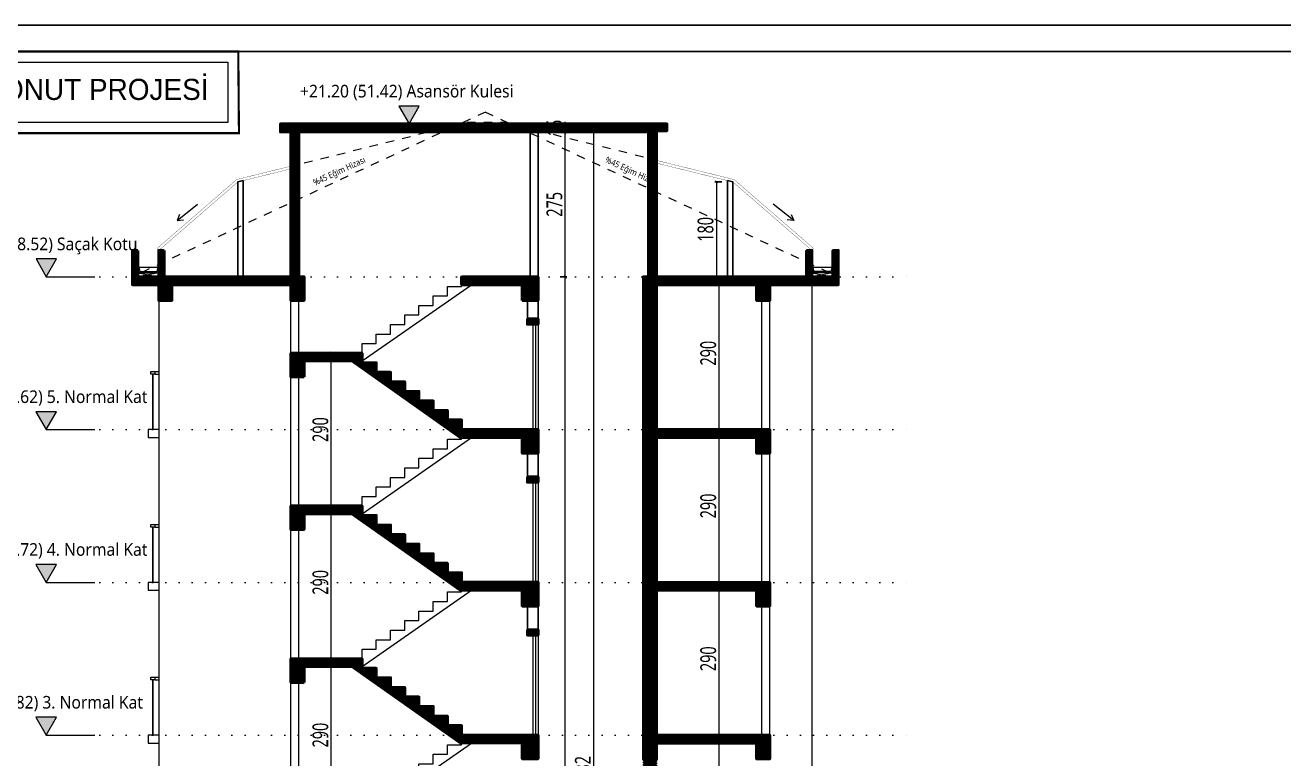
# Model space of a CAD drawing. Header units: metres. Extents: x 14968 to 56958, y -40276 to -31129.
# Drawn here: x 18305 to 20695, y -35868 to -34476 of the extents above; entities that cross this region are included whole.
import ezdxf
from ezdxf.enums import TextEntityAlignment as Align

# ---------------------------------------------------------------- set-up
doc = ezdxf.new("R2010")
doc.units = ezdxf.units.M
doc.linetypes.add('DOT', pattern=[0.25, 0, -0.25])
doc.linetypes.add('JIS_02_1.2', pattern=[64.008, 32.004, -32.004])
doc.layers.get('0').update_dxf_attribs({"lineweight": 13})
doc.layers.get('Defpoints').update_dxf_attribs({"lineweight": 9})
for name, color, linetype, lineweight in [('A ANTET', 7, 'Continuous', 13), ('A DUVAR', 7, 'Continuous', 25), ('A KAPI', 11, 'Continuous', 13), ('A KESİT BETONARME', 1, 'Continuous', 50), ('A KESİT MERDİVEN', 1, 'Continuous', 50), ('A KOLON TARAMA', 1, 'Continuous', 15), ('A KORKULUK', 87, 'Continuous', 9), ('A KOT KESİT', 51, 'Continuous', 15), ('A MERDİVEN', 3, 'Continuous', 13), ('A TEFRİŞ', 252, 'Continuous', 13), ('A ÇATI', 11, 'Continuous', 9), ('A ÖLÇÜ KESİT', 31, 'Continuous', 9), ('M015', 8, 'Continuous', 13)]:
    doc.layers.add(name, color=color, linetype=linetype, lineweight=lineweight)
doc.layers.add('A KESİT DUVAR GÖRÜNÜŞ', color=7, linetype='Continuous', lineweight=9, true_color=0x848484)
doc.layers.add('A KOT KESİT KAT HİZASI', color=7, linetype='DOT', lineweight=15, true_color=0xffff7f)
doc.styles.add('HİB ARIAL 95', font='arial.ttf', dxfattribs={"width": 0.95})
doc.styles.add('HİB Segoe Semilight .7', font='segoeuisl.ttf', dxfattribs={"width": 0.7})
doc.styles.add('HİB Segoe Semilight .95', font='segoeuisl.ttf', dxfattribs={"width": 0.9})
doc.dimstyles.new('HİB İÇ', dxfattribs={"dimtxt": 15, "dimasz": 18, "dimexe": 3, "dimexo": 10, "dimgap": 5, "dimtad": 1, "dimdec": 0, "dimzin": 0, "dimdsep": 46, "dimtxsty": 'HİB Segoe Semilight .7', "dimblk": 'NONE', "dimblk1": 'NONE', "dimblk2": 'NONE', "dimtsz": 2, "dimcen": 0.09, "dimclrd": 256, "dimclre": 256, "dimclrt": 256, "dimadec": 0, "dimazin": 0, "dimtfac": 1, "dimtdec": 4, "dimtix": 1, "dimtofl": 0, "dimtmove": 0, "dimatfit": 3, "dimfxl": 10, "dimfxlon": 1, "dimtvp": 1, "dimtolj": 1, "dimtzin": 0, "dimlwd": -1, "dimlwe": -3, "dimarcsym": 0})

# ---------------------------------------------------------------- blocks, each defined once
blk = doc.blocks.new('*D3319')
at = {"layer": 'A ÖLÇÜ KESİT', "lineweight": -3, "ltscale": 0.5}
for p, q in [((1885.5, 2403.8), (1872.5, 2403.8)), ((1885.5, 2223.8), (1872.5, 2223.8))]:
    blk.add_line(p, q, dxfattribs=at)
at = {"layer": 'A ÖLÇÜ KESİT', "ltscale": 0.5}
for p, q in [((1877.5, 2401.8), (1873.5, 2405.8)), ((1875.5, 2403.8), (1875.5, 2223.8)), ((1873.5, 2225.8), (1877.5, 2221.8))]:
    blk.add_line(p, q, dxfattribs=at)
at = {"layer": 'Defpoints', "color": 0}
for p in [(1911.7, 2403.8), (1875.5, 2223.8), (1901.7, 2223.8)]:
    blk.add_point(p, dxfattribs=at)
at = {"layer": 'A ÖLÇÜ KESİT', "ltscale": 0.5, "insert": (1854.9, 2313.8), "char_height": 30, "attachment_point": 5, "rotation": 90, "style": 'HİB Segoe Semilight .7'}
blk.add_mtext('\\A1;180', dxfattribs=at)
blk = doc.blocks.new('_None')
blk = doc.blocks.new('*D3315')
at = {"layer": 'A ÖLÇÜ KESİT', "lineweight": -3, "ltscale": 0.5}
for p, q in [((1890.5, 1353.8), (1877.5, 1353.8)), ((1890.5, 1063.8), (1877.5, 1063.8))]:
    blk.add_line(p, q, dxfattribs=at)
at = {"layer": 'A ÖLÇÜ KESİT', "ltscale": 0.5}
for p, q in [((1882.5, 1351.8), (1878.5, 1355.8)), ((1880.5, 1063.8), (1880.5, 1353.8)), ((1878.5, 1065.8), (1882.5, 1061.8))]:
    blk.add_line(p, q, dxfattribs=at)
at = {"layer": 'Defpoints', "color": 0}
for p in [(1880.5, 1353.8), (1922.6, 1353.8), (1930.8, 1063.8)]:
    blk.add_point(p, dxfattribs=at)
at = {"layer": 'A ÖLÇÜ KESİT', "ltscale": 0.5, "insert": (1860, 1208.8), "char_height": 30, "attachment_point": 5, "rotation": 90, "style": 'HİB Segoe Semilight .7'}
blk.add_mtext('\\A1;290', dxfattribs=at)
blk = doc.blocks.new('*D3316')
at = {"layer": 'A ÖLÇÜ KESİT', "lineweight": -3, "ltscale": 0.5}
for p, q in [((1890.5, 1643.8), (1877.5, 1643.8)), ((1890.5, 1353.8), (1877.5, 1353.8))]:
    blk.add_line(p, q, dxfattribs=at)
at = {"layer": 'A ÖLÇÜ KESİT', "ltscale": 0.5}
for p, q in [((1882.5, 1641.8), (1878.5, 1645.8)), ((1880.5, 1353.8), (1880.5, 1643.8)), ((1878.5, 1355.8), (1882.5, 1351.8))]:
    blk.add_line(p, q, dxfattribs=at)
at = {"layer": 'Defpoints', "color": 0}
for p in [(1880.5, 1643.8), (1922.6, 1643.8), (1930.8, 1353.8)]:
    blk.add_point(p, dxfattribs=at)
at = {"layer": 'A ÖLÇÜ KESİT', "ltscale": 0.5, "insert": (1860, 1498.8), "char_height": 30, "attachment_point": 5, "rotation": 90, "style": 'HİB Segoe Semilight .7'}
blk.add_mtext('\\A1;290', dxfattribs=at)
blk = doc.blocks.new('*D3318')
at = {"layer": 'A ÖLÇÜ KESİT', "ltscale": 0.5}
for p, q in [((1882.5, 1931.8), (1878.5, 1935.8)), ((1880.5, 1643.8), (1880.5, 1933.8)), ((1878.5, 1645.8), (1882.5, 1641.8))]:
    blk.add_line(p, q, dxfattribs=at)
at = {"layer": 'A ÖLÇÜ KESİT', "lineweight": -3, "ltscale": 0.5}
for p, q in [((1890.5, 1933.8), (1877.5, 1933.8)), ((1890.5, 1643.8), (1877.5, 1643.8))]:
    blk.add_line(p, q, dxfattribs=at)
at = {"layer": 'Defpoints', "color": 0}
for p in [(1880.5, 1933.8), (1922.6, 1933.8), (1930.8, 1643.8)]:
    blk.add_point(p, dxfattribs=at)
at = {"layer": 'A ÖLÇÜ KESİT', "ltscale": 0.5, "insert": (1860, 1788.8), "char_height": 30, "attachment_point": 5, "rotation": 90, "style": 'HİB Segoe Semilight .7'}
blk.add_mtext('\\A1;290', dxfattribs=at)
blk = doc.blocks.new('*D3317')
at = {"layer": 'A ÖLÇÜ KESİT', "lineweight": -3, "ltscale": 0.5}
for p, q in [((1890.5, 2223.8), (1877.5, 2223.8)), ((1890.5, 1933.8), (1877.5, 1933.8))]:
    blk.add_line(p, q, dxfattribs=at)
at = {"layer": 'A ÖLÇÜ KESİT', "ltscale": 0.5}
for p, q in [((1882.5, 2221.8), (1878.5, 2225.8)), ((1880.5, 1933.8), (1880.5, 2223.8)), ((1878.5, 1935.8), (1882.5, 1931.8))]:
    blk.add_line(p, q, dxfattribs=at)
at = {"layer": 'Defpoints', "color": 0}
for p in [(1880.5, 2223.8), (1922.6, 2223.8), (1930.8, 1933.8)]:
    blk.add_point(p, dxfattribs=at)
at = {"layer": 'A ÖLÇÜ KESİT', "ltscale": 0.5, "insert": (1860, 2078.8), "char_height": 30, "attachment_point": 5, "rotation": 90, "style": 'HİB Segoe Semilight .7'}
blk.add_mtext('\\A1;290', dxfattribs=at)
blk = doc.blocks.new('KOT KESİT')
at = {"layer": 'A KOT KESİT', "transparency": 33554687}
h = blk.add_hatch(color=256, dxfattribs=at)
h.dxf.hatch_style = 1
h.paths.add_polyline_path([(9.7, 16.9), (-9.7, 16.9), (0, 0)])
at = {"layer": 'A KOT KESİT'}
blk.add_line((0, 0), (46.1, 0), dxfattribs=at)
blk.add_lwpolyline([(9.7, 16.9), (-9.7, 16.9), (0, 0)], close=True, dxfattribs=at)
at = {"layer": 'A KOT KESİT', "ltscale": 100, "transparency": 33554687, "style": 'HİB Segoe Semilight .95', "width": 0.95}
blk.add_attdef('YAZI', text='', height=12, dxfattribs=at).set_placement((-2.1, 25.2), align=Align.CENTER)
blk = doc.blocks.new('*D3327')
at = {"layer": 'A ÖLÇÜ KESİT', "ltscale": 0.5}
for p, q in [((1146.2, 1496.8), (1142.2, 1500.8)), ((1144.2, 1208.8), (1144.2, 1498.8)), ((1142.2, 1210.8), (1146.2, 1206.8))]:
    blk.add_line(p, q, dxfattribs=at)
at = {"layer": 'A ÖLÇÜ KESİT', "lineweight": -3, "ltscale": 0.5}
for p, q in [((1142.6, 1498.8), (1147.2, 1498.8)), ((1137.4, 1208.8), (1147.2, 1208.8))]:
    blk.add_line(p, q, dxfattribs=at)
at = {"layer": 'Defpoints', "color": 0}
for p in [(1132.6, 1498.8), (1144.2, 1498.8), (1127.4, 1208.8)]:
    blk.add_point(p, dxfattribs=at)
at = {"layer": 'A ÖLÇÜ KESİT', "ltscale": 0.5, "insert": (1123.6, 1353.8), "char_height": 30, "attachment_point": 5, "rotation": 90, "style": 'HİB Segoe Semilight .7'}
blk.add_mtext('\\A1;290', dxfattribs=at)
blk = doc.blocks.new('*D3329')
at = {"layer": 'A ÖLÇÜ KESİT', "lineweight": -3, "ltscale": 0.5}
for p, q in [((1142, 1788.9), (1147.2, 1788.9)), ((1142.6, 1498.8), (1147.2, 1498.8))]:
    blk.add_line(p, q, dxfattribs=at)
at = {"layer": 'A ÖLÇÜ KESİT', "ltscale": 0.5}
for p, q in [((1146.2, 1786.9), (1142.2, 1790.9)), ((1144.2, 1498.8), (1144.2, 1788.9)), ((1142.2, 1500.8), (1146.2, 1496.8))]:
    blk.add_line(p, q, dxfattribs=at)
at = {"layer": 'Defpoints', "color": 0}
for p in [(1132, 1788.9), (1144.2, 1788.9), (1132.6, 1498.8)]:
    blk.add_point(p, dxfattribs=at)
at = {"layer": 'A ÖLÇÜ KESİT', "ltscale": 0.5, "insert": (1123.6, 1643.8), "char_height": 30, "attachment_point": 5, "rotation": 90, "style": 'HİB Segoe Semilight .7'}
blk.add_mtext('\\A1;290', dxfattribs=at)
blk = doc.blocks.new('*D3331')
at = {"layer": 'A ÖLÇÜ KESİT', "ltscale": 0.5}
for p, q in [((1146.2, 2076.8), (1142.2, 2080.8)), ((1144.2, 1788.9), (1144.2, 2078.8)), ((1142.2, 1790.9), (1146.2, 1786.9))]:
    blk.add_line(p, q, dxfattribs=at)
at = {"layer": 'A ÖLÇÜ KESİT', "lineweight": -3, "ltscale": 0.5}
for p, q in [((1154.2, 2078.8), (1147.2, 2078.8)), ((1142, 1788.9), (1147.2, 1788.9))]:
    blk.add_line(p, q, dxfattribs=at)
at = {"layer": 'Defpoints', "color": 0}
for p in [(1144.2, 2078.8), (1144.2, 2078.8), (1132, 1788.9)]:
    blk.add_point(p, dxfattribs=at)
at = {"layer": 'A ÖLÇÜ KESİT', "ltscale": 0.5, "insert": (1123.6, 1933.8), "char_height": 30, "attachment_point": 5, "rotation": 90, "style": 'HİB Segoe Semilight .7'}
blk.add_mtext('\\A1;290', dxfattribs=at)
blk = doc.blocks.new('*D3337')
at = {"layer": 'A ÖLÇÜ KESİT', "lineweight": -3, "ltscale": 0.5}
for p, q in [((1632.5, 2498.8), (1645.5, 2498.8)), ((1632.5, 66.8), (1645.5, 66.8))]:
    blk.add_line(p, q, dxfattribs=at)
at = {"layer": 'A ÖLÇÜ KESİT', "ltscale": 0.5}
for p, q in [((1644.5, 2496.8), (1640.5, 2500.8)), ((1642.5, 66.8), (1642.5, 2498.8)), ((1640.5, 68.8), (1644.5, 64.8))]:
    blk.add_line(p, q, dxfattribs=at)
at = {"layer": 'Defpoints', "color": 0}
for p in [(1563, 2498.8), (1642.5, 2498.8), (1563, 66.8)]:
    blk.add_point(p, dxfattribs=at)
at = {"layer": 'A ÖLÇÜ KESİT', "ltscale": 0.5, "insert": (1621.9, 1282.8), "char_height": 30, "attachment_point": 5, "rotation": 90, "style": 'HİB Segoe Semilight .7'}
blk.add_mtext('\\A1;2432', dxfattribs=at)
blk = doc.blocks.new('*D3338')
at = {"layer": 'A ÖLÇÜ KESİT', "lineweight": -3, "ltscale": 0.5}
for p, q in [((1578.5, 2223.8), (1591.5, 2223.8)), ((1578.5, 226.8), (1591.5, 226.8))]:
    blk.add_line(p, q, dxfattribs=at)
at = {"layer": 'A ÖLÇÜ KESİT', "ltscale": 0.5}
for p, q in [((1590.5, 2221.8), (1586.5, 2225.8)), ((1588.5, 226.8), (1588.5, 2223.8)), ((1586.5, 228.8), (1590.5, 224.8))]:
    blk.add_line(p, q, dxfattribs=at)
at = {"layer": 'Defpoints', "color": 0}
for p in [(1536.7, 2223.8), (1588.5, 2223.8), (1531.7, 226.8)]:
    blk.add_point(p, dxfattribs=at)
at = {"layer": 'A ÖLÇÜ KESİT', "ltscale": 0.5, "insert": (1567.9, 1225.3), "char_height": 30, "attachment_point": 5, "rotation": 90, "style": 'HİB Segoe Semilight .7'}
blk.add_mtext('\\A1;1997', dxfattribs=at)
blk = doc.blocks.new('*D3340')
at = {"layer": 'A ÖLÇÜ KESİT', "lineweight": -3, "ltscale": 0.5}
for p, q in [((1578.5, 2498.8), (1591.5, 2498.8)), ((1578.5, 2223.8), (1591.5, 2223.8))]:
    blk.add_line(p, q, dxfattribs=at)
at = {"layer": 'A ÖLÇÜ KESİT', "ltscale": 0.5}
for p, q in [((1590.5, 2496.8), (1586.5, 2500.8)), ((1588.5, 2223.8), (1588.5, 2498.8)), ((1586.5, 2225.8), (1590.5, 2221.8))]:
    blk.add_line(p, q, dxfattribs=at)
at = {"layer": 'Defpoints', "color": 0}
for p in [(1545.1, 2498.8), (1588.5, 2498.8), (1536.7, 2223.8)]:
    blk.add_point(p, dxfattribs=at)
at = {"layer": 'A ÖLÇÜ KESİT', "ltscale": 0.5, "insert": (1568, 2361.3), "char_height": 30, "attachment_point": 5, "rotation": 90, "style": 'HİB Segoe Semilight .7'}
blk.add_mtext('\\A1;275', dxfattribs=at)
blk = doc.blocks.new('*D3341')
at = {"layer": 'A ÖLÇÜ KESİT', "lineweight": -3, "ltscale": 0.5}
for p, q in [((1578.7, 2513.8), (1591.5, 2513.8)), ((1578.5, 2498.8), (1591.5, 2498.8))]:
    blk.add_line(p, q, dxfattribs=at)
at = {"layer": 'A ÖLÇÜ KESİT', "ltscale": 0.5}
for p, q in [((1586.5, 2515.8), (1590.5, 2511.8)), ((1588.5, 2513.8), (1588.5, 2517.8)), ((1590.5, 2496.8), (1586.5, 2500.8)), ((1588.5, 2498.8), (1588.5, 2494.8))]:
    blk.add_line(p, q, dxfattribs=at)
at = {"layer": 'Defpoints', "color": 0}
for p in [(1568.7, 2513.8), (1588.5, 2513.8), (1545.1, 2498.8)]:
    blk.add_point(p, dxfattribs=at)
at = {"layer": 'A ÖLÇÜ KESİT', "ltscale": 0.5, "insert": (1567.9, 2506.3), "char_height": 30, "attachment_point": 5, "rotation": 90, "style": 'HİB Segoe Semilight .7'}
blk.add_mtext('\\A1;15', dxfattribs=at)
blk = doc.blocks.new('VAZ KES AA')
at = {"layer": 'A KESİT MERDİVEN', "ltscale": 0.5, "transparency": 33554687}
h = blk.add_hatch(dxfattribs=at)
h.set_pattern_fill('ANSI31', color=256)
h.set_pattern_definition([(45, (-41253.1738, 37187.9035), (-2.24506403, 2.24506403), [])])
h.paths.add_polyline_path([(1761.7, 2501), (1781.6, 2501), (1781.6, 2513.8), (1047.7, 2513.8), (1047.7, 2498.8), (1067.7, 2498.8), (1067.7, 2223.8), (1082.7, 2223.8), (1082.7, 2498.8), (1746.7, 2498.8), (1746.7, 2223.8), (1761.7, 2223.8)])
h.paths.add_polyline_path([(1761.7, 1933.8), (1761.7, 2178.8), (1736.7, 2178.8), (1736.7, 1933.8)])
h.paths.add_polyline_path([(1761.7, 1643.8), (1761.7, 1888.8), (1736.7, 1888.8), (1736.7, 1643.8)])
h.paths.add_polyline_path([(1761.7, 1353.8), (1761.7, 1598.8), (1736.7, 1598.8), (1736.7, 1353.8)])
h.paths.add_polyline_path([(1761.7, 1063.8), (1761.7, 1308.8), (1736.7, 1308.8), (1736.7, 1063.8)])
h.paths.add_polyline_path([(1761.7, 773.8), (1761.7, 1018.8), (1736.7, 1018.8), (1736.7, 773.8)])
h.paths.add_polyline_path([(1736.7, 436.8), (1736.7, 116.8), (1761.7, 116.8), (1761.7, 436.8)])
h.paths.add_polyline_path([(1761.7, 483.8), (1761.7, 728.8), (1736.7, 728.8), (1736.7, 483.8)])
h.paths.add_polyline_path([(1976.7, 436.8), (1951.8, 436.8), (1951.8, 116.8), (1976.8, 116.8), (1976.8, 436.8)])
h.paths.add_polyline_path([(1067.7, 378.8), (1067.7, 116.8), (1092.7, 116.8), (1092.7, 378.8)])
h = blk.add_hatch(dxfattribs=at)
h.set_pattern_fill('ANSI31', color=256)
h.set_pattern_definition([(45, (-29832.47, 40726.011), (-2.24506403, 2.24506403), [])])
h.paths.add_polyline_path([(1736.7, 66.8), (1536.7, 66.8), (1536.7, 116.8), (766.7, 116.8), (766.7, 56.8), (1476.7, 56.8), (1476.7, 6.8), (1796.7, 6.8), (1796.7, 56.8), (2026.7, 56.8), (2026.7, 116.8), (1736.7, 116.8)])
h.paths.add_polyline_path([(1092.7, 628.8), (1092.7, 618.8), (1172.3, 618.8), (1391.7, 468.8), (1506.7, 468.8), (1506.7, 436.8), (1536.7, 436.8), (1536.7, 483.8), (1391.7, 483.8), (1391.7, 501.9), (1364.7, 501.9), (1364.7, 520.1), (1337.7, 520.1), (1337.7, 538.2), (1310.7, 538.2), (1310.7, 556.3), (1283.7, 556.3), (1283.7, 574.4), (1256.7, 574.4), (1256.7, 592.5), (1229.7, 592.5), (1229.7, 610.7), (1202.7, 610.7), (1202.7, 628.8)])
h.paths.add_polyline_path([(1092.7, 2078.8), (1092.7, 2064), (1182.9, 2064), (1388.9, 1918.9), (1506.7, 1918.9), (1506.7, 1888.9), (1536.7, 1888.9), (1536.7, 1933.9), (1391.7, 1933.9), (1391.7, 1952), (1364.7, 1952), (1364.7, 1970.1), (1337.7, 1970.1), (1337.7, 1988.2), (1310.7, 1988.2), (1310.7, 2006.3), (1283.7, 2006.3), (1283.7, 2024.5), (1256.7, 2024.5), (1256.7, 2042.6), (1229.7, 2042.6), (1229.7, 2060.7), (1202.7, 2060.7), (1202.7, 2078.8)])
h.paths.add_polyline_path([(1092.7, 1788.8), (1092.7, 1774), (1182.9, 1774), (1388.9, 1628.9), (1506.7, 1628.9), (1506.7, 1598.9), (1536.7, 1598.9), (1536.7, 1643.9), (1391.7, 1643.9), (1391.7, 1662), (1364.7, 1662), (1364.7, 1680.1), (1337.7, 1680.1), (1337.7, 1698.2), (1310.7, 1698.2), (1310.7, 1716.3), (1283.7, 1716.3), (1283.7, 1734.5), (1256.7, 1734.5), (1256.7, 1752.6), (1229.7, 1752.6), (1229.7, 1770.7), (1202.7, 1770.7), (1202.7, 1788.8)])
h.paths.add_polyline_path([(1092.7, 918.8), (1092.7, 904), (1182.9, 904), (1388.9, 758.9), (1506.7, 758.9), (1506.7, 728.9), (1536.7, 728.9), (1536.7, 773.9), (1391.7, 773.9), (1391.7, 792), (1364.7, 792), (1364.7, 810.1), (1337.7, 810.1), (1337.7, 828.2), (1310.7, 828.2), (1310.7, 846.3), (1283.7, 846.3), (1283.7, 864.5), (1256.7, 864.5), (1256.7, 882.6), (1229.7, 882.6), (1229.7, 900.7), (1202.7, 900.7), (1202.7, 918.8)])
h.paths.add_polyline_path([(1092.7, 1208.8), (1092.7, 1194), (1182.9, 1194), (1388.9, 1048.9), (1506.7, 1048.9), (1506.7, 1018.9), (1536.7, 1018.9), (1536.7, 1063.9), (1391.7, 1063.9), (1391.7, 1082), (1364.7, 1082), (1364.7, 1100.1), (1337.7, 1100.1), (1337.7, 1118.2), (1310.7, 1118.2), (1310.7, 1136.3), (1283.7, 1136.3), (1283.7, 1154.5), (1256.7, 1154.5), (1256.7, 1172.6), (1229.7, 1172.6), (1229.7, 1190.7), (1202.7, 1190.7), (1202.7, 1208.8)])
h.paths.add_polyline_path([(1092.7, 1498.8), (1092.7, 1484), (1182.9, 1484), (1388.9, 1338.9), (1506.7, 1338.9), (1506.7, 1308.9), (1536.7, 1308.9), (1536.7, 1353.9), (1391.7, 1353.9), (1391.7, 1372), (1364.7, 1372), (1364.7, 1390.1), (1337.7, 1390.1), (1337.7, 1408.2), (1310.7, 1408.2), (1310.7, 1426.3), (1283.7, 1426.3), (1283.7, 1444.5), (1256.7, 1444.5), (1256.7, 1462.6), (1229.7, 1462.6), (1229.7, 1480.7), (1202.7, 1480.7), (1202.7, 1498.8)])
h.paths.add_polyline_path([(1976.7, 2223.8), (2106.7, 2223.8), (2106.7, 2208.8), (1976.7, 2208.8), (1976.7, 2178.8), (1951.7, 2178.8), (1951.7, 2208.8), (1761.7, 2208.8), (1761.7, 2178.8), (1736.7, 2178.8), (1736.7, 2223.8)])
h.paths.add_polyline_path([(766.7, 2223.8), (1092.7, 2223.8), (1092.7, 2178.8), (1067.7, 2178.8), (1067.7, 2208.8), (841.7, 2208.8), (841.7, 2178.8), (816.7, 2178.8), (816.7, 2208.8), (766.7, 2208.8)])
h.paths.add_polyline_path([(1736.7, 483.8), (1976.7, 483.8), (1976.7, 436.8), (1951.7, 436.8), (1951.7, 468.8), (1761.7, 468.8), (1761.7, 436.8), (1736.7, 436.8)])
h.paths.add_polyline_path([(1736.7, 1643.8), (1976.7, 1643.8), (1976.7, 1598.8), (1951.7, 1598.8), (1951.7, 1628.8), (1761.7, 1628.8), (1761.7, 1598.8), (1736.7, 1598.8)])
h.paths.add_polyline_path([(1736.7, 1933.8), (1976.7, 1933.8), (1976.7, 1888.8), (1951.7, 1888.8), (1951.7, 1918.8), (1761.7, 1918.8), (1761.7, 1888.8), (1736.7, 1888.8)])
h.paths.add_polyline_path([(1736.7, 773.8), (1976.7, 773.8), (1976.7, 728.8), (1951.7, 728.8), (1951.7, 758.8), (1761.7, 758.8), (1761.7, 728.8), (1736.7, 728.8)])
h.paths.add_polyline_path([(1736.7, 1063.8), (1976.7, 1063.8), (1976.7, 1018.8), (1951.7, 1018.8), (1951.7, 1048.8), (1761.7, 1048.8), (1761.7, 1018.8), (1736.7, 1018.8)])
h.paths.add_polyline_path([(1736.7, 1353.8), (1976.7, 1353.8), (1976.7, 1308.8), (1951.7, 1308.8), (1951.7, 1338.8), (1761.7, 1338.8), (1761.7, 1308.8), (1736.7, 1308.8)])
h.paths.add_polyline_path([(1536.7, 2178.8), (1536.7, 2223.8), (1391.7, 2223.8), (1391.7, 2208.8), (1506.7, 2208.8), (1506.7, 2178.8)])
h.paths.add_polyline_path([(1506.7, 226.8), (1506.7, 116.8), (1536.7, 116.8), (1536.7, 226.8)])
h.paths.add_polyline_path([(1406.7, 226.8), (1506.7, 226.8), (1506.7, 208.5), (1406.7, 208.5)])
h.paths.add_polyline_path([(1092.7, 2033.8), (1067.7, 2033.8), (1067.7, 2078.8), (1092.7, 2078.8)])
h.paths.add_polyline_path([(1092.7, 1743.8), (1067.7, 1743.8), (1067.7, 1788.8), (1092.7, 1788.8)])
h.paths.add_polyline_path([(1092.7, 1453.8), (1067.7, 1453.8), (1067.7, 1498.8), (1092.7, 1498.8)])
h.paths.add_polyline_path([(1092.7, 873.8), (1067.7, 873.8), (1067.7, 918.8), (1092.7, 918.8)])
h.paths.add_polyline_path([(1092.7, 1163.8), (1067.7, 1163.8), (1067.7, 1208.8), (1092.7, 1208.8)])
h.paths.add_polyline_path([(1092.7, 618.8), (1067.7, 618.8), (1067.7, 663.8), (1092.7, 663.8)])
h.paths.add_polyline_path([(826.7, 2273.8), (826.7, 2223.8), (816.7, 2223.8), (816.7, 2273.8)])
h.paths.add_polyline_path([(776.7, 2273.8), (776.7, 2223.8), (766.7, 2223.8), (766.7, 2273.8)])
h.paths.add_polyline_path([(2096.7, 2273.8), (2096.7, 2223.8), (2106.7, 2223.8), (2106.7, 2273.8)])
h.paths.add_polyline_path([(2046.7, 2273.8), (2046.7, 2223.8), (2056.7, 2223.8), (2056.7, 2273.8)])
h.paths.add_polyline_path([(1516.7, 2143.8), (1536.7, 2143.8), (1536.7, 2133.8), (1516.7, 2133.8)])
h.paths.add_polyline_path([(1516.7, 1843.8), (1536.7, 1843.8), (1536.7, 1833.8), (1516.7, 1833.8)])
h.paths.add_polyline_path([(1516.7, 1553.8), (1536.7, 1553.8), (1536.7, 1543.8), (1516.7, 1543.8)])
h.paths.add_polyline_path([(1516.7, 693.8), (1536.7, 693.8), (1536.7, 683.8), (1516.7, 683.8)])
h.paths.add_polyline_path([(1516.7, 1263.8), (1536.7, 1263.8), (1536.7, 1253.8), (1516.7, 1253.8)])
h.paths.add_polyline_path([(1516.7, 973.8), (1536.7, 973.8), (1536.7, 963.8), (1516.7, 963.8)])
at = {"layer": 'A KOLON TARAMA', "ltscale": 100, "transparency": 33554687}
h = blk.add_hatch(dxfattribs=at)
h.set_pattern_fill('ANSI33-METRIC', color=256, scale=2)
h.set_pattern_definition([(45, (-41142.649, 31737.614), (-8.980256, 8.980256), []), (45, (-41133.668, 31737.614), (-8.980256, 8.980256), [6.35, -3.175])])
h.paths.add_polyline_path([(776.7, 2273.8), (776.7, 2223.8), (766.7, 2223.8), (766.7, 2273.8)])
h.paths.add_polyline_path([(826.7, 2273.8), (826.7, 2223.8), (816.7, 2223.8), (816.7, 2273.8)])
h = blk.add_hatch(dxfattribs=at)
h.set_pattern_fill('ANSI33-METRIC', color=256, scale=2, angle=180)
h.set_pattern_definition([(45, (-41147.652, 31737.605), (-8.980256, 8.980256), []), (45, (-41138.672, 31737.605), (-8.980256, 8.980256), [6.35, -3.175])])
h.paths.add_polyline_path([(2096.7, 2273.8), (2096.7, 2223.8), (2106.7, 2223.8), (2106.7, 2273.8)])
h.paths.add_polyline_path([(2046.7, 2273.8), (2046.7, 2223.8), (2056.7, 2223.8), (2056.7, 2273.8)])
at = {"ltscale": 0.5}
for p, q in [((1067.7, 2078.8), (1067.7, 2178.8)), ((1082.7, 2078.8), (1082.7, 2178.8)), ((1961.7, 1933.8), (1961.7, 2178.8)), ((1976.7, 1933.8), (1976.7, 2178.8)), ((1067.7, 1788.8), (1067.7, 2033.8)), ((1082.7, 1788.8), (1082.7, 2033.8)), ((1961.7, 1643.8), (1961.7, 1888.8)), ((1976.7, 1643.8), (1976.7, 1888.8)), ((1067.7, 1498.8), (1067.7, 1743.8)), ((1082.7, 1498.8), (1082.7, 1743.8)), ((1961.7, 1353.8), (1961.7, 1598.8)), ((1976.7, 1353.8), (1976.7, 1598.8)), ((1067.7, 1208.8), (1067.7, 1453.8)), ((1082.7, 1208.8), (1082.7, 1453.8))]:
    blk.add_line(p, q, dxfattribs=at)
at = {"layer": 'A DUVAR', "ltscale": 0.5}
for p, q in [((1521.7, 2501), (1521.7, 2223.8)), ((1536.7, 2501), (1536.7, 2223.8)), ((1516.7, 2143.8), (1516.7, 2178.8)), ((1536.7, 2143.8), (1536.7, 2178.8)), ((1516.7, 1843.8), (1516.7, 1888.8)), ((1536.7, 1843.8), (1536.7, 1888.8)), ((1516.7, 1553.8), (1516.7, 1598.8)), ((1536.7, 1553.8), (1536.7, 1598.8))]:
    blk.add_line(p, q, dxfattribs=at)
at = {"layer": 'A DUVAR'}
for points in [[(976.7, 2406.3), (976.7, 2223.8), (966.7, 2223.8), (966.7, 2403.8)], [(1896.7, 2406.3), (1896.7, 2223.8), (1906.7, 2223.8), (1906.7, 2403.8)]]:
    blk.add_lwpolyline(points, close=True, dxfattribs=at)
at = {"layer": 'A KAPI', "ltscale": 0.5}
for p, q in [((1526.7, 2133.8), (1526.7, 1933.8)), ((1531.7, 2133.8), (1531.7, 1933.8)), ((1536.7, 2133.8), (1536.7, 1933.8)), ((1526.7, 1833.8), (1526.7, 1643.8)), ((1531.7, 1833.8), (1531.7, 1643.8)), ((1536.7, 1833.8), (1536.7, 1643.8)), ((1526.7, 1543.8), (1526.7, 1353.8)), ((1531.7, 1543.8), (1531.7, 1353.8)), ((1536.7, 1543.8), (1536.7, 1353.8))]:
    blk.add_line(p, q, dxfattribs=at)
at = {"layer": 'A KESİT BETONARME', "ltscale": 0.5}
for p, q in [((1736.7, 2178.8), (1736.7, 1933.8)), ((1761.7, 2178.8), (1761.7, 1933.8)), ((1736.7, 1888.8), (1736.7, 1643.8)), ((1761.7, 1888.8), (1761.7, 1643.8)), ((1736.7, 1598.8), (1736.7, 1353.8)), ((1761.7, 1598.8), (1761.7, 1353.8))]:
    blk.add_line(p, q, dxfattribs=at)
blk.add_lwpolyline([(1761.7, 2501), (1761.7, 2373.8), (1761.7, 2223.8), (1746.7, 2223.8), (1746.7, 2498.8), (1082.7, 2498.8), (1082.7, 2223.8), (1067.7, 2223.8), (1067.7, 2498.8), (1047.7, 2498.8), (1047.7, 2513.8), (1781.6, 2513.8), (1781.6, 2501), (1761.6, 2501)], dxfattribs=at)
at = {"layer": 'A KESİT BETONARME'}
for points in [[(776.7, 2273.8), (776.7, 2223.8), (766.7, 2223.8), (766.7, 2273.8)], [(826.7, 2273.8), (826.7, 2223.8), (816.7, 2223.8), (816.7, 2273.8)], [(2046.7, 2273.8), (2046.7, 2223.8), (2056.7, 2223.8), (2056.7, 2273.8)], [(2096.7, 2273.8), (2096.7, 2223.8), (2106.7, 2223.8), (2106.7, 2273.8)]]:
    blk.add_lwpolyline(points, close=True, dxfattribs=at)
at = {"layer": 'A KESİT BETONARME', "ltscale": 0.5}
for points in [[(766.7, 2223.8), (816.7, 2223.8), (1067.7, 2223.8), (1092.7, 2223.8), (1092.7, 2178.8), (1067.7, 2178.8), (1067.7, 2208.8), (841.7, 2208.8), (841.7, 2178.8), (816.7, 2178.8), (816.7, 2208.8), (766.7, 2208.8)], [(1976.7, 2223.8), (2106.7, 2223.8), (2106.7, 2208.8), (1976.7, 2208.8), (1976.7, 2178.8), (1951.7, 2178.8), (1951.7, 2208.8), (1761.7, 2208.8), (1761.7, 2178.8), (1736.7, 2178.8), (1736.7, 2223.8)], [(1092.7, 2033.8), (1067.7, 2033.8), (1067.7, 2078.8), (1092.7, 2078.8)], [(1736.7, 1933.8), (1976.7, 1933.8), (1976.7, 1888.8), (1951.7, 1888.8), (1951.7, 1918.8), (1761.7, 1918.8), (1761.7, 1888.8), (1736.7, 1888.8)], [(1092.7, 1743.8), (1067.7, 1743.8), (1067.7, 1788.8), (1092.7, 1788.8)], [(1736.7, 1643.8), (1976.7, 1643.8), (1976.7, 1598.8), (1951.7, 1598.8), (1951.7, 1628.8), (1761.7, 1628.8), (1761.7, 1598.8), (1736.7, 1598.8)], [(1092.7, 1453.8), (1067.7, 1453.8), (1067.7, 1498.8), (1092.7, 1498.8)], [(1736.7, 1353.8), (1976.7, 1353.8), (1976.7, 1308.8), (1951.7, 1308.8), (1951.7, 1338.8), (1761.7, 1338.8), (1761.7, 1308.8), (1736.7, 1308.8)]]:
    blk.add_lwpolyline(points, close=True, dxfattribs=at)
at = {"layer": 'A KESİT BETONARME', "linetype": 'ByBlock', "ltscale": 100}
for points in [[(1516.7, 2143.8), (1536.7, 2143.8), (1536.7, 2133.8), (1516.7, 2133.8)], [(1516.7, 1843.8), (1536.7, 1843.8), (1536.7, 1833.8), (1516.7, 1833.8)], [(1516.7, 1553.8), (1536.7, 1553.8), (1536.7, 1543.8), (1516.7, 1543.8)]]:
    blk.add_lwpolyline(points, close=True, dxfattribs=at)
at = {"layer": 'A KESİT DUVAR GÖRÜNÜŞ', "ltscale": 0.5}
for p, q in [((2056.7, 2208.8), (2056.8, 436.8)), ((816.7, 2178.8), (816.7, 323.8)), ((816.7, 1933.8), (796.7, 1933.8)), ((796.7, 1933.8), (796.7, 1918.8)), ((796.7, 1918.8), (816.7, 1918.8)), ((816.7, 1643.8), (796.7, 1643.8)), ((796.7, 1643.8), (796.7, 1628.8)), ((796.7, 1628.8), (816.7, 1628.8)), ((816.7, 1353.8), (796.7, 1353.8)), ((796.7, 1353.8), (796.7, 1338.8)), ((796.7, 1338.8), (816.7, 1338.8))]:
    blk.add_line(p, q, dxfattribs=at)
at = {"layer": 'A KESİT MERDİVEN', "ltscale": 0.5}
for p, q in [((1536.7, 2223.8), (1391.7, 2223.8)), ((1391.7, 2208.8), (1391.7, 2223.8)), ((1536.7, 2178.8), (1536.7, 2223.8)), ((1391.7, 2208.8), (1506.7, 2208.8)), ((1506.7, 2208.8), (1506.7, 2178.8)), ((1506.7, 2178.8), (1536.7, 2178.8))]:
    blk.add_line(p, q, dxfattribs=at)
for points in [[(1092.7, 2078.8), (1092.7, 2064), (1182.9, 2064), (1388.9, 1918.9), (1506.7, 1918.9), (1506.7, 1888.9), (1536.7, 1888.9), (1536.7, 1933.9), (1391.7, 1933.9), (1391.7, 1952), (1364.7, 1952), (1364.7, 1970.1), (1337.7, 1970.1), (1337.7, 1988.2), (1310.7, 1988.2), (1310.7, 2006.3), (1283.7, 2006.3), (1283.7, 2024.5), (1256.7, 2024.5), (1256.7, 2042.6), (1229.7, 2042.6), (1229.7, 2060.7), (1202.7, 2060.7), (1202.7, 2078.8)], [(1092.7, 1788.8), (1092.7, 1774), (1182.9, 1774), (1388.9, 1628.9), (1506.7, 1628.9), (1506.7, 1598.9), (1536.7, 1598.9), (1536.7, 1643.9), (1391.7, 1643.9), (1391.7, 1662), (1364.7, 1662), (1364.7, 1680.1), (1337.7, 1680.1), (1337.7, 1698.2), (1310.7, 1698.2), (1310.7, 1716.3), (1283.7, 1716.3), (1283.7, 1734.5), (1256.7, 1734.5), (1256.7, 1752.6), (1229.7, 1752.6), (1229.7, 1770.7), (1202.7, 1770.7), (1202.7, 1788.8)], [(1092.7, 1498.8), (1092.7, 1484), (1182.9, 1484), (1388.9, 1338.9), (1506.7, 1338.9), (1506.7, 1308.9), (1536.7, 1308.9), (1536.7, 1353.9), (1391.7, 1353.9), (1391.7, 1372), (1364.7, 1372), (1364.7, 1390.1), (1337.7, 1390.1), (1337.7, 1408.2), (1310.7, 1408.2), (1310.7, 1426.3), (1283.7, 1426.3), (1283.7, 1444.5), (1256.7, 1444.5), (1256.7, 1462.6), (1229.7, 1462.6), (1229.7, 1480.7), (1202.7, 1480.7), (1202.7, 1498.8)]]:
    blk.add_lwpolyline(points, close=True, dxfattribs=at)
at = {"layer": 'A KORKULUK', "ltscale": 0.5}
for p, q in [((809.2, 2043.8), (816.7, 2043.8)), ((809.2, 2038.8), (816.7, 2038.8)), ((809.2, 1753.8), (816.7, 1753.8)), ((809.2, 1748.8), (816.7, 1748.8)), ((809.2, 1463.8), (816.7, 1463.8)), ((809.2, 1458.8), (816.7, 1458.8))]:
    blk.add_line(p, q, dxfattribs=at)
for points in [[(801.7, 2043.8), (809.2, 2043.8), (809.2, 2038.8), (801.7, 2038.8)], [(805, 2038.8), (805, 1933.8), (806, 1933.8), (806, 2038.8)], [(801.7, 1753.8), (809.2, 1753.8), (809.2, 1748.8), (801.7, 1748.8)], [(805, 1748.8), (805, 1643.8), (806, 1643.8), (806, 1748.8)], [(801.7, 1463.8), (809.2, 1463.8), (809.2, 1458.8), (801.7, 1458.8)], [(805, 1458.8), (805, 1353.8), (806, 1353.8), (806, 1458.8)]]:
    blk.add_lwpolyline(points, close=True, dxfattribs=at)
at = {"layer": 'A KOT KESİT KAT HİZASI', "ltscale": 100}
for p, q in [((679.4, 2223.8), (2237.1, 2223.8)), ((679.4, 1933.8), (2237.1, 1933.8)), ((679.4, 1643.8), (2237.1, 1643.8)), ((679.4, 1353.8), (2237.1, 1353.8))]:
    blk.add_line(p, q, dxfattribs=at)
at = {"layer": 'A MERDİVEN', "ltscale": 0.5}
for p, q in [((1202.7, 2064), (1410.5, 2208.8)), ((1202.7, 1774), (1410.5, 1918.8)), ((1202.7, 1484), (1410.5, 1628.8)), ((1202.7, 1194), (1410.5, 1338.8))]:
    blk.add_line(p, q, dxfattribs=at)
for points in [[(1202.7, 2078.8), (1202.7, 2096.9), (1229.7, 2096.9), (1229.7, 2115), (1256.7, 2115), (1256.7, 2133.1), (1283.7, 2133.1), (1283.7, 2151.3), (1310.7, 2151.3), (1310.7, 2169.4), (1337.7, 2169.4), (1337.7, 2187.5), (1364.7, 2187.5), (1364.7, 2205.6), (1391.7, 2205.6), (1391.7, 2208.8)], [(1202.7, 1788.8), (1202.7, 1806.9), (1229.7, 1806.9), (1229.7, 1825), (1256.7, 1825), (1256.7, 1843.1), (1283.7, 1843.1), (1283.7, 1861.3), (1310.7, 1861.3), (1310.7, 1879.4), (1337.7, 1879.4), (1337.7, 1897.5), (1364.7, 1897.5), (1364.7, 1915.6), (1391.7, 1915.6), (1391.7, 1918.8)], [(1202.7, 1498.8), (1202.7, 1516.9), (1229.7, 1516.9), (1229.7, 1535), (1256.7, 1535), (1256.7, 1553.1), (1283.7, 1553.1), (1283.7, 1571.3), (1310.7, 1571.3), (1310.7, 1589.4), (1337.7, 1589.4), (1337.7, 1607.5), (1364.7, 1607.5), (1364.7, 1625.6), (1391.7, 1625.6), (1391.7, 1628.8)], [(1202.7, 1208.8), (1202.7, 1226.9), (1229.7, 1226.9), (1229.7, 1245), (1256.7, 1245), (1256.7, 1263.1), (1283.7, 1263.1), (1283.7, 1281.3), (1310.7, 1281.3), (1310.7, 1299.4), (1337.7, 1299.4), (1337.7, 1317.5), (1364.7, 1317.5), (1364.7, 1335.6), (1391.7, 1335.6), (1391.7, 1338.8)]]:
    blk.add_lwpolyline(points, dxfattribs=at)
at = {"layer": 'A TEFRİŞ', "color": 252, "linetype": 'JIS_02_1.2', "ltscale": 0.5}
for q in [(766.7, 2223.8), (2106.7, 2223.8)]:
    blk.add_line((1436.7, 2536.5), q, dxfattribs=at)
at = {"layer": 'A TEFRİŞ', "linetype": 'JIS_02_1.2', "ltscale": 0.5}
for p, q in [((1092.7, 2440), (1401.7, 2517.1)), ((1401.7, 2517.1), (1476.7, 2517.1)), ((1736.7, 2451), (1471.7, 2517.1))]:
    blk.add_line(p, q, dxfattribs=at)
at = {"layer": 'A ÇATI'}
for p, q in [((851.3, 2330.4), (890.2, 2361.7)), ((2022.2, 2330.4), (1983.2, 2361.7))]:
    blk.add_line(p, q, dxfattribs=at)
for points in [[(1761.7, 2444.7, 0.5, 0.5, 0), (1908.9, 2408.4, 0.5, 0.5, 0), (2059.5, 2278, 0.5, 0.5, 0), (2056.7, 2273.8, 0.5, 0.5, 0), (1906.7, 2403.8, 0.5, 0.5, 0), (1761.7, 2439.5, 0, 0, 0)], [(1067.7, 2433.8, 0.5, 0.5, 0), (964.6, 2408.4, 0.5, 0.5, 0), (814, 2278, 0.5, 0.5, 0), (816.7, 2273.8, 0.5, 0.5, 0), (966.7, 2403.8, 0.5, 0.5, 0), (1067.7, 2428.7, 0, 0, 0)]]:
    blk.add_lwpolyline(points, format="xyseb", dxfattribs=at)
for points in [[(855.9, 2342), (851.3, 2330.4), (863.6, 2332.2)], [(2017.6, 2342), (2022.2, 2330.4), (2009.8, 2332.2)]]:
    blk.add_lwpolyline(points, dxfattribs=at)
at = {"layer": 'M015'}
for p, q in [((776.7, 2241.8), (816.7, 2241.8)), ((776.7, 2241.2), (779, 2231.6)), ((776.7, 2231.6), (816.7, 2231.6)), ((776.7, 2231.6), (816.7, 2223.8)), ((816.7, 2231.6), (776.7, 2223.8)), ((778.7, 2241.8), (780.6, 2233.6)), ((780.6, 2233.6), (812.9, 2233.6)), ((814.8, 2241.8), (812.9, 2233.6)), ((816.7, 2241.2), (814.5, 2231.6)), ((2096.7, 2241.7), (2056.7, 2241.7)), ((2056.7, 2241.2), (2059, 2231.6)), ((2096.7, 2231.6), (2056.7, 2231.6)), ((2096.7, 2231.6), (2056.7, 2223.8)), ((2056.7, 2231.6), (2096.7, 2223.8)), ((2058.7, 2241.7), (2060.6, 2233.6)), ((2092.9, 2233.6), (2060.6, 2233.6)), ((2094.8, 2241.7), (2092.9, 2233.6)), ((2096.7, 2241.2), (2094.5, 2231.6))]:
    blk.add_line(p, q, dxfattribs=at)
at = {"layer": 'A KOT KESİT', "xscale": 2, "yscale": 2, "zscale": 2}
for p, values in [((1291.8, 2513.8), {'YAZI': '+21.20 (51.42) Asansör Kulesi'}), ((603, 2223.8), {'YAZI': '+18.30 (48.52) Saçak Kotu'}), ((602.8, 1933.8), {'YAZI': '+15.40 (45.62) 5. Normal Kat'}), ((602.8, 1643.8), {'YAZI': '+12.50 (42.72) 4. Normal Kat'}), ((602.8, 1353.8), {'YAZI': '+9.60 (39.82) 3. Normal Kat'})]:
    blk.add_blockref('KOT KESİT', p, dxfattribs=at).add_auto_attribs(values)
at = {"layer": 'A TEFRİŞ', "linetype": 'JIS_02_1.2', "ltscale": 0.5, "char_height": 12, "width": 110.401, "style": 'HİB Segoe Semilight .95'}
for insert, attachment_point, rotation in [((1108, 2407.4), 1, 24.8731), ((1765.5, 2407.4), 3, 335.1269)]:
    blk.add_mtext('%45 Eğim Hizası', dxfattribs=dict(at, insert=insert, attachment_point=attachment_point, rotation=rotation))
at = {"layer": 'A ÖLÇÜ KESİT', "ltscale": 0.5}
for base, p1, p2, picture, middle in [((1588.5, 2513.8), (1545.1, 2498.8), (1568.7, 2513.8), '*D3341', (1567.9, 2506.3)), ((1588.5, 2498.8), (1536.7, 2223.8), (1545.1, 2498.8), '*D3340', (1568, 2361.3)), ((1642.5, 2498.8), (1563, 66.8), (1563, 2498.8), '*D3337', (1621.9, 1282.8)), ((1875.5, 2223.8), (1911.7, 2403.8), (1901.7, 2223.8), '*D3319', (1854.9, 2313.8)), ((1588.5, 2223.8), (1531.7, 226.8), (1536.7, 2223.8), '*D3338', (1567.9, 1225.3)), ((1880.5, 2223.8), (1930.8, 1933.8), (1922.6, 2223.8), '*D3317', (1860, 2078.8)), ((1144.2, 2078.8), (1132, 1788.9), (1144.2, 2078.8), '*D3331', (1123.6, 1933.8)), ((1880.5, 1933.8), (1930.8, 1643.8), (1922.6, 1933.8), '*D3318', (1860, 1788.8)), ((1144.2, 1788.9), (1132.6, 1498.8), (1132, 1788.9), '*D3329', (1123.6, 1643.8)), ((1880.5, 1643.8), (1930.8, 1353.8), (1922.6, 1643.8), '*D3316', (1860, 1498.8)), ((1144.2, 1498.8), (1127.4, 1208.8), (1132.6, 1498.8), '*D3327', (1123.6, 1353.8)), ((1880.5, 1353.8), (1930.8, 1063.8), (1922.6, 1353.8), '*D3315', (1860, 1208.8))]:
    dim = blk.add_linear_dim(base=base, p1=p1, p2=p2, angle=90, dimstyle='HİB İÇ', override={"dimtxt": 30}, dxfattribs=at)
    dim.commit()
    dim.dimension.update_dxf_attribs({"geometry": picture, "text_midpoint": middle})

msp = doc.modelspace()

# ---------------------------------------------------------------- linework, layer by layer
at = {"layer": 'A ANTET', "linetype": 'ByBlock', "ltscale": 100}
msp.add_lwpolyline([(17119.4, -34680.8, 4.04, 4.04, 0), (18710.7, -34680.8, 4.04, 4.04, 0), (18709.4, -34525.8, 4.04, 4.04, 0), (17118.2, -34525.8, 4.04, 4.04, 0)], format="xyseb", close=True, dxfattribs=at)
msp.add_lwpolyline([(17138.4, -34546.1), (18689.7, -34546.1), (18689.7, -34660.6), (17138.4, -34660.6)], close=True, dxfattribs=at)
at = {"layer": 'A DUVAR', "ltscale": 0.5}
for points in [[(17068.2, -34475.8), (24655.8, -34475.8), (24655.8, -40275.8), (17068.2, -40275.8)], [(17118.2, -34525.8), (24605.8, -34525.8), (24605.8, -40225.8), (17118.2, -40225.8)]]:
    msp.add_lwpolyline(points, close=True, dxfattribs=at)

# ---------------------------------------------------------------- block references
at = {"ltscale": 0.5}
msp.add_blockref('VAZ KES AA', (17741.8, -37177.2), dxfattribs=at)

# ---------------------------------------------------------------- texts
at = {"layer": 'A ANTET', "linetype": 'ByBlock', "ltscale": 100, "insert": (18670.5, -34603.9), "char_height": 40, "width": 2945.71, "attachment_point": 5, "style": 'HİB ARIAL 95'}
msp.add_mtext("\\pxql;FATMA ŞAHİN ve HİSSEDARLARI'NA AİT KONUT PROJESİ", dxfattribs=at)

doc.saveas('drawing.dxf')
